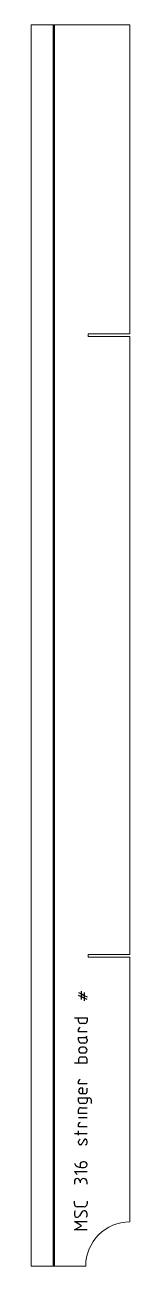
# Model space of a CAD drawing. Header units: millimetres. Extents: x 0 to 78, y 0 to 980.
import ezdxf

# ---------------------------------------------------------------- set-up
doc = ezdxf.new("R2010")
doc.units = ezdxf.units.MM
for name, color, linetype, lineweight in [('IV_BEND', 250, 'Continuous', 50), ('IV_MARK_SURFACE', 2, 'Continuous', 25), ('IV_OUTER_PROFILE', 7, 'Continuous', 5)]:
    doc.layers.add(name, color=color, linetype=linetype, lineweight=lineweight)

msp = doc.modelspace()

# ---------------------------------------------------------------- linework, layer by layer
at = {"layer": 'IV_BEND'}
msp.add_line((18.1, 0), (18.1, 980), dxfattribs=at)
at = {"layer": 'IV_MARK_SURFACE'}
for p, q in [((37.64, 216.03), (39.85, 214.92)), ((39.85, 214.92), (39.85, 217.14)), ((42.07, 216.03), (42.07, 213.81)), ((39.85, 212.7), (37.64, 213.81)), ((39.85, 214.92), (42.07, 213.81)), ((39.85, 212.7), (39.85, 214.92)), ((42.07, 211.59), (39.85, 212.7)), ((39.85, 210.48), (39.85, 212.7)), ((42.07, 213.81), (42.07, 211.59)), ((42.07, 213.81), (44.29, 212.7)), ((44.29, 210.48), (42.07, 211.59)), ((42.07, 211.59), (42.07, 209.38)), ((34.31, 196.07), (37.64, 196.07)), ((37.64, 196.07), (44.29, 196.07)), ((37.64, 193.3), (37.64, 196.07)), ((44.29, 196.07), (44.29, 193.3)), ((37.64, 184.98), (37.64, 187.2)), ((42.63, 191.63), (39.3, 191.63)), ((44.29, 184.98), (37.64, 184.98)), ((37.64, 180.54), (42.63, 180.54)), ((37.64, 178.33), (37.64, 180.54)), ((42.63, 180.54), (43.18, 180.54)), ((44.29, 178.88), (44.29, 177.77)), ((42.63, 176.11), (39.85, 176.11)), ((42.07, 172.78), (39.85, 172.78)), ((39.85, 168.35), (42.07, 168.35)), ((34.31, 160.58), (37.64, 160.58)), ((37.64, 163.36), (37.64, 160.58)), ((37.64, 160.58), (44.29, 160.58)), ((42.63, 165.02), (39.3, 165.02)), ((44.29, 160.58), (44.29, 163.36)), ((37.64, 143.95), (37.64, 146.17)), ((44.29, 143.95), (37.64, 143.95)), ((40.96, 140.62), (39.85, 140.62)), ((40.96, 136.19), (40.96, 140.62)), ((44.29, 137.85), (44.29, 140.62)), ((37.64, 132.86), (44.29, 132.86)), ((37.64, 130.09), (37.64, 132.86)), ((42.63, 128.43), (39.3, 128.43)), ((39.85, 136.19), (40.96, 136.19)), ((40.96, 136.19), (42.63, 136.19)), ((44.29, 132.86), (44.29, 130.09)), ((44.29, 132.86), (45.95, 132.86)), ((47.62, 131.2), (47.62, 128.43)), ((37.64, 120.66), (37.64, 123.44)), ((44.29, 120.66), (37.64, 120.66)), ((39.3, 125.1), (44.29, 125.1)), ((44.29, 117.06), (37.64, 117.06)), ((37.64, 110.13), (37.64, 112.35)), ((44.29, 110.13), (37.64, 110.13)), ((37.64, 104.59), (34.31, 104.59)), ((37.64, 104.59), (37.64, 106.8)), ((44.29, 104.59), (37.64, 104.59)), ((37.64, 103.48), (37.64, 104.59)), ((37.64, 97.38), (37.64, 98.49)), ((41.52, 99.04), (40.41, 96.82)), ((43.18, 100.15), (42.63, 100.15)), ((44.29, 97.38), (44.29, 98.49)), ((39.3, 95.71), (38.74, 95.71)), ((38.74, 80.19), (38.74, 78.53)), ((42.07, 82.41), (40.96, 82.41)), ((36.53, 72.43), (34.31, 74.65)), ((34.31, 74.65), (44.29, 74.65)), ((39.85, 77.97), (42.07, 77.97)), ((34.31, 66.88), (34.31, 64.67)), ((38.74, 66.33), (38.74, 65.77)), ((44.29, 64.67), (44.29, 66.33)), ((34.31, 49.14), (34.31, 51.36)), ((44.29, 51.36), (44.29, 49.14)), ((42.07, 46.92), (36.53, 46.92)), ((39.85, 42.49), (38.19, 39.72)), ((39.85, 31.95), (34.31, 35.28)), ((34.31, 35.28), (44.29, 35.28)), ((34.31, 28.63), (39.85, 31.95)), ((44.29, 28.63), (34.31, 28.63))]:
    msp.add_line(p, q, dxfattribs=at)
for centre, radius, start, end in [((39.3, 193.3), 1.66, 180, 270), ((38.74, 187.2), 1.11, 90, 180), ((42.63, 193.3), 1.66, 270, 0), ((39.85, 178.33), 2.22, 180, 270), ((42.63, 178.88), 1.66, 0, 90), ((42.63, 177.77), 1.66, 270, 0), ((43.18, 181.65), 1.11, 270, 0), ((39.85, 170.56), 2.22, 90, 270), ((42.07, 170.56), 2.22, 270, 90), ((39.3, 163.36), 1.66, 90, 180), ((42.63, 163.36), 1.66, 0, 90), ((38.74, 146.17), 1.11, 90, 180), ((39.85, 138.41), 2.22, 90, 270), ((42.63, 137.85), 1.66, 270, 0), ((39.3, 130.09), 1.66, 180, 270), ((42.63, 130.09), 1.66, 270, 0), ((45.95, 131.2), 1.66, 0, 90), ((39.3, 123.44), 1.66, 90, 180), ((38.74, 112.35), 1.11, 90, 180), ((39.46, 98.47), 1.82, 112.99424, 179.62562), ((43.37, 98.3), 2, 111.86006, 158.13994), ((42.47, 98.47), 1.82, 0.37438, 67.00576), ((39.46, 97.39), 1.82, 180.37438, 247.00576), ((38.56, 97.57), 2, 291.86006, 338.13994), ((42.47, 97.39), 1.82, 292.99424, 359.62562), ((39.53, 83.72), 5.76, 204.8942, 273.17829), ((40.96, 80.19), 2.22, 90, 180), ((42.07, 80.19), 2.22, 270, 90), ((36.53, 66.88), 2.22, 0, 180), ((41.52, 66.33), 2.77, 0, 180), ((36.53, 49.14), 2.22, 180, 270), ((42.07, 49.14), 2.22, 270, 0), ((38.98, 41.38), 4.68, 151.71531, 208.28469), ((36.29, 40.84), 2.21, 229.62628, 329.29837), ((41.91, 41.28), 2.38, 2.36847, 149.55905), ((40.63, 40.67), 3.73, 326.41745, 10.96269)]:
    msp.add_arc(centre, radius, start, end, dxfattribs=at)
at = {"layer": 'IV_OUTER_PROFILE'}
for p, q in [((78.2, 980), (0, 980)), ((0, 980), (0, 0)), ((78.2, 980), (78.2, 736.05)), ((45.2, 733.95), (45.2, 736.05)), ((45.2, 736.05), (78.2, 736.05)), ((78.2, 733.95), (45.2, 733.95)), ((78.2, 733.95), (78.2, 246.05)), ((45.2, 243.95), (45.2, 246.05)), ((45.2, 246.05), (78.2, 246.05)), ((78.2, 243.95), (45.2, 243.95)), ((78.2, 243.95), (78.2, 35)), ((43.2, 0), (0, 0))]:
    msp.add_line(p, q, dxfattribs=at)
msp.add_arc((78.2, 0), 35, 90, 180, dxfattribs=at)

doc.saveas('drawing.dxf')
